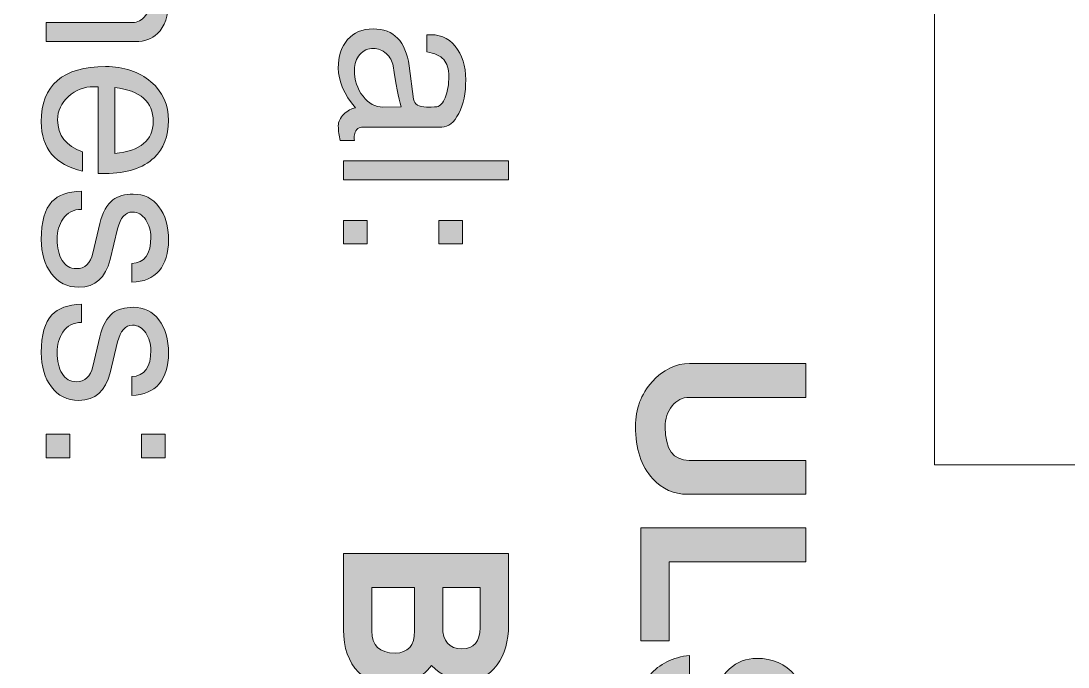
# Model space of a CAD drawing. Header units: inches. Extents: x 0.46 to 6.76, y -2.2 to -0.19.
# Drawn here: x 1.19 to 1.961, y -1.36 to -0.884 of the extents above; entities that cross this region are included whole.
import ezdxf

# ---------------------------------------------------------------- set-up
doc = ezdxf.new("R2010")
doc.units = ezdxf.units.IN
doc.header["$MEASUREMENT"] = 0
doc.layers.add('Layer 1', color=7, linetype='Continuous')

# ---------------------------------------------------------------- blocks, each defined once
blk = doc.blocks.new('block 5')
at = {"layer": 'Layer 1', "true_color": 0xed1f24}
h = blk.add_hatch(color=240, dxfattribs=at)
h.dxf.hatch_style = 2
edge = h.paths.add_edge_path()
edge.add_spline(control_points=[(1.42485, -0.97193), (1.42388, -0.96849), (1.42339, -0.96488), (1.42339, -0.9611), (1.42339, -0.9581), (1.42476, -0.95523), (1.42748, -0.95251), (1.4302, -0.94979), (1.43306, -0.94826), (1.43606, -0.94793), (1.42761, -0.93782), (1.42339, -0.92804), (1.42339, -0.9186), (1.42339, -0.90982), (1.42568, -0.90282), (1.43024, -0.8976), (1.4348, -0.89237), (1.44109, -0.88976), (1.44911, -0.88976), (1.46425, -0.88976), (1.47305, -0.8988), (1.4755, -0.91686), (1.4755, -0.91686), (1.47884, -0.94145), (1.47884, -0.94145), (1.4794, -0.94533), (1.48256, -0.94727), (1.48836, -0.94727), (1.49326, -0.94727), (1.49609, -0.9471), (1.49687, -0.94677), (1.49921, -0.94577), (1.50111, -0.94319), (1.50256, -0.93904), (1.504, -0.93488), (1.50473, -0.93015), (1.50473, -0.92484), (1.50473, -0.9193), (1.50348, -0.91511), (1.50098, -0.91229), (1.49847, -0.90946), (1.49434, -0.90761), (1.48856, -0.90672), (1.48856, -0.90672), (1.48856, -0.8941), (1.48856, -0.8941), (1.49723, -0.89332), (1.50417, -0.8961), (1.50939, -0.90243), (1.51461, -0.90877), (1.51723, -0.91699), (1.51723, -0.9271), (1.51723, -0.93688), (1.5155, -0.94515), (1.51206, -0.95193), (1.50861, -0.95871), (1.50445, -0.9621), (1.49956, -0.9621), (1.49956, -0.9621), (1.4404, -0.9621), (1.4404, -0.9621), (1.43917, -0.9621), (1.43806, -0.96268), (1.43706, -0.96385), (1.43606, -0.96501), (1.43545, -0.96632), (1.43523, -0.96777), (1.43511, -0.96887), (1.43511, -0.97026), (1.43523, -0.97193), (1.43523, -0.97193), (1.42485, -0.97193), (1.42485, -0.97193)], knot_values=[0, 0, 0, 0, 1, 1, 1, 2, 2, 2, 3, 3, 3, 4, 4, 4, 5, 5, 5, 6, 6, 6, 7, 7, 7, 8, 8, 8, 9, 9, 9, 10, 10, 10, 11, 11, 11, 12, 12, 12, 13, 13, 13, 14, 14, 14, 15, 15, 15, 16, 16, 16, 17, 17, 17, 18, 18, 18, 19, 19, 19, 20, 20, 20, 21, 21, 21, 22, 22, 22, 23, 23, 23, 24, 24, 24, 24], degree=3, periodic=1)
edge = h.paths.add_edge_path()
edge.add_spline(control_points=[(1.45616, -0.94727), (1.45616, -0.94727), (1.46973, -0.9471), (1.46973, -0.9471), (1.46783, -0.9404), (1.46587, -0.93035), (1.46386, -0.91695), (1.46319, -0.91343), (1.46146, -0.91041), (1.45867, -0.90788), (1.45588, -0.90536), (1.45275, -0.9041), (1.44929, -0.9041), (1.44527, -0.9041), (1.44192, -0.90558), (1.43924, -0.90855), (1.43656, -0.91151), (1.43523, -0.9153), (1.43523, -0.91992), (1.43523, -0.92738), (1.43734, -0.93384), (1.44159, -0.93928), (1.44583, -0.94472), (1.45069, -0.94737), (1.45616, -0.94727)], knot_values=[0, 0, 0, 0, 1, 1, 1, 2, 2, 2, 3, 3, 3, 4, 4, 4, 5, 5, 5, 6, 6, 6, 7, 7, 7, 8, 8, 8, 8], degree=3, periodic=1)
h = blk.add_hatch(color=240, dxfattribs=at)
h.dxf.hatch_style = 2
h.paths.add_polyline_path([(1.42723, -1.00094), (1.42723, -0.98694), (1.54873, -0.98694), (1.54873, -1.00094)])
h = blk.add_hatch(color=240, dxfattribs=at)
h.dxf.hatch_style = 2
h.paths.add_polyline_path([(1.42723, -1.0481), (1.42723, -1.03076), (1.44456, -1.03076), (1.44456, -1.0481)])
h.paths.add_polyline_path([(1.49739, -1.0481), (1.49739, -1.03076), (1.51472, -1.03076), (1.51472, -1.0481)])
at = {"layer": 'Layer 1', "lineweight": 0}
for points in [[(1.42723, -1.00094), (1.42723, -0.98694), (1.54873, -0.98694), (1.54873, -1.00094), (1.42723, -1.00094)], [(1.42723, -1.0481), (1.42723, -1.03076), (1.44456, -1.03076), (1.44456, -1.0481), (1.42723, -1.0481)], [(1.49739, -1.0481), (1.49739, -1.03076), (1.51472, -1.03076), (1.51472, -1.0481), (1.49739, -1.0481)]]:
    blk.add_lwpolyline(points, dxfattribs=at)
for points, knots in [([(1.42485, -0.97193), (1.42388, -0.96849), (1.42339, -0.96488), (1.42339, -0.9611), (1.42339, -0.9581), (1.42476, -0.95523), (1.42748, -0.95251), (1.4302, -0.94979), (1.43306, -0.94826), (1.43606, -0.94793), (1.42761, -0.93782), (1.42339, -0.92804), (1.42339, -0.9186), (1.42339, -0.90982), (1.42568, -0.90282), (1.43024, -0.8976), (1.4348, -0.89237), (1.44109, -0.88976), (1.44911, -0.88976), (1.46425, -0.88976), (1.47305, -0.8988), (1.4755, -0.91686), (1.4755, -0.91686), (1.47884, -0.94145), (1.47884, -0.94145), (1.4794, -0.94533), (1.48256, -0.94727), (1.48836, -0.94727), (1.49326, -0.94727), (1.49609, -0.9471), (1.49687, -0.94677), (1.49921, -0.94577), (1.50111, -0.94319), (1.50256, -0.93904), (1.504, -0.93488), (1.50473, -0.93015), (1.50473, -0.92484), (1.50473, -0.9193), (1.50348, -0.91511), (1.50098, -0.91229), (1.49847, -0.90946), (1.49434, -0.90761), (1.48856, -0.90672), (1.48856, -0.90672), (1.48856, -0.8941), (1.48856, -0.8941), (1.49723, -0.89332), (1.50417, -0.8961), (1.50939, -0.90243), (1.51461, -0.90877), (1.51723, -0.91699), (1.51723, -0.9271), (1.51723, -0.93688), (1.5155, -0.94515), (1.51206, -0.95193), (1.50861, -0.95871), (1.50445, -0.9621), (1.49956, -0.9621), (1.49956, -0.9621), (1.4404, -0.9621), (1.4404, -0.9621), (1.43917, -0.9621), (1.43806, -0.96268), (1.43706, -0.96385), (1.43606, -0.96501), (1.43545, -0.96632), (1.43523, -0.96777), (1.43511, -0.96887), (1.43511, -0.97026), (1.43523, -0.97193), (1.43523, -0.97193), (1.42485, -0.97193), (1.42485, -0.97193)], [0, 0, 0, 0, 1, 1, 1, 2, 2, 2, 3, 3, 3, 4, 4, 4, 5, 5, 5, 6, 6, 6, 7, 7, 7, 8, 8, 8, 9, 9, 9, 10, 10, 10, 11, 11, 11, 12, 12, 12, 13, 13, 13, 14, 14, 14, 15, 15, 15, 16, 16, 16, 17, 17, 17, 18, 18, 18, 19, 19, 19, 20, 20, 20, 21, 21, 21, 22, 22, 22, 23, 23, 23, 24, 24, 24, 24]), ([(1.45616, -0.94727), (1.45616, -0.94727), (1.46973, -0.9471), (1.46973, -0.9471), (1.46783, -0.9404), (1.46587, -0.93035), (1.46386, -0.91695), (1.46319, -0.91343), (1.46146, -0.91041), (1.45867, -0.90788), (1.45588, -0.90536), (1.45275, -0.9041), (1.44929, -0.9041), (1.44527, -0.9041), (1.44192, -0.90558), (1.43924, -0.90855), (1.43656, -0.91151), (1.43523, -0.9153), (1.43523, -0.91992), (1.43523, -0.92738), (1.43734, -0.93384), (1.44159, -0.93928), (1.44583, -0.94472), (1.45069, -0.94737), (1.45616, -0.94727)], [0, 0, 0, 0, 1, 1, 1, 2, 2, 2, 3, 3, 3, 4, 4, 4, 5, 5, 5, 6, 6, 6, 7, 7, 7, 8, 8, 8, 8])]:
    blk.add_open_spline(points, degree=3, knots=knots, dxfattribs=at)
blk = doc.blocks.new('block 6')
at = {"layer": 'Layer 1', "true_color": 0xed1f24}
h = blk.add_hatch(color=240, dxfattribs=at)
h.dxf.hatch_style = 2
edge = h.paths.add_edge_path()
edge.add_spline(control_points=[(1.4624, -1.3732), (1.45272, -1.3732), (1.44467, -1.36993), (1.43823, -1.36337), (1.43089, -1.35592), (1.42723, -1.34553), (1.42723, -1.3322), (1.42723, -1.3322), (1.42723, -1.27603), (1.42723, -1.27603), (1.42723, -1.27603), (1.54873, -1.27603), (1.54873, -1.27603), (1.54873, -1.27603), (1.54873, -1.3287), (1.54873, -1.3287), (1.54873, -1.34037), (1.54589, -1.35017), (1.54023, -1.35812), (1.53456, -1.36606), (1.52684, -1.37004), (1.51706, -1.37004), (1.50772, -1.37004), (1.49939, -1.3662), (1.49206, -1.35853), (1.48428, -1.36831), (1.47439, -1.3732), (1.4624, -1.3732)], knot_values=[0, 0, 0, 0, 1, 1, 1, 2, 2, 2, 3, 3, 3, 4, 4, 4, 5, 5, 5, 6, 6, 6, 7, 7, 7, 8, 8, 8, 9, 9, 9, 9], degree=3, periodic=1)
edge = h.paths.add_edge_path()
edge.add_spline(control_points=[(1.46522, -1.34937), (1.47478, -1.34937), (1.47956, -1.34393), (1.47956, -1.33303), (1.47956, -1.33303), (1.47956, -1.30104), (1.47956, -1.30104), (1.47956, -1.30104), (1.44806, -1.30104), (1.44806, -1.30104), (1.44806, -1.30104), (1.44806, -1.33303), (1.44806, -1.33303), (1.44806, -1.34393), (1.45378, -1.34937), (1.46522, -1.34937)], knot_values=[0, 0, 0, 0, 1, 1, 1, 2, 2, 2, 3, 3, 3, 4, 4, 4, 5, 5, 5, 5], degree=3, periodic=1)
edge = h.paths.add_edge_path()
edge.add_spline(control_points=[(1.51439, -1.3462), (1.52328, -1.3462), (1.52772, -1.34104), (1.52772, -1.3307), (1.52772, -1.3307), (1.52772, -1.30104), (1.52772, -1.30104), (1.52772, -1.30104), (1.50022, -1.30104), (1.50022, -1.30104), (1.50022, -1.30104), (1.50022, -1.33004), (1.50022, -1.33004), (1.50022, -1.34081), (1.50494, -1.3462), (1.51439, -1.3462)], knot_values=[0, 0, 0, 0, 1, 1, 1, 2, 2, 2, 3, 3, 3, 4, 4, 4, 5, 5, 5, 5], degree=3, periodic=1)
at = {"layer": 'Layer 1', "lineweight": 0}
for points, knots in [([(1.4624, -1.3732), (1.45272, -1.3732), (1.44467, -1.36993), (1.43823, -1.36337), (1.43089, -1.35592), (1.42723, -1.34553), (1.42723, -1.3322), (1.42723, -1.3322), (1.42723, -1.27603), (1.42723, -1.27603), (1.42723, -1.27603), (1.54873, -1.27603), (1.54873, -1.27603), (1.54873, -1.27603), (1.54873, -1.3287), (1.54873, -1.3287), (1.54873, -1.34037), (1.54589, -1.35017), (1.54023, -1.35812), (1.53456, -1.36606), (1.52684, -1.37004), (1.51706, -1.37004), (1.50772, -1.37004), (1.49939, -1.3662), (1.49206, -1.35853), (1.48428, -1.36831), (1.47439, -1.3732), (1.4624, -1.3732)], [0, 0, 0, 0, 1, 1, 1, 2, 2, 2, 3, 3, 3, 4, 4, 4, 5, 5, 5, 6, 6, 6, 7, 7, 7, 8, 8, 8, 9, 9, 9, 9]), ([(1.46522, -1.34937), (1.47478, -1.34937), (1.47956, -1.34393), (1.47956, -1.33303), (1.47956, -1.33303), (1.47956, -1.30104), (1.47956, -1.30104), (1.47956, -1.30104), (1.44806, -1.30104), (1.44806, -1.30104), (1.44806, -1.30104), (1.44806, -1.33303), (1.44806, -1.33303), (1.44806, -1.34393), (1.45378, -1.34937), (1.46522, -1.34937)], [0, 0, 0, 0, 1, 1, 1, 2, 2, 2, 3, 3, 3, 4, 4, 4, 5, 5, 5, 5]), ([(1.51439, -1.3462), (1.52328, -1.3462), (1.52772, -1.34104), (1.52772, -1.3307), (1.52772, -1.3307), (1.52772, -1.30104), (1.52772, -1.30104), (1.52772, -1.30104), (1.50022, -1.30104), (1.50022, -1.30104), (1.50022, -1.30104), (1.50022, -1.33004), (1.50022, -1.33004), (1.50022, -1.34081), (1.50494, -1.3462), (1.51439, -1.3462)], [0, 0, 0, 0, 1, 1, 1, 2, 2, 2, 3, 3, 3, 4, 4, 4, 5, 5, 5, 5])]:
    blk.add_open_spline(points, degree=3, knots=knots, dxfattribs=at)
blk = doc.blocks.new('block 4')
at = {"layer": 'Layer 1'}
for name in ['block 5', 'block 6']:
    blk.add_blockref(name, (0, 0), dxfattribs=at)
blk = doc.blocks.new('block 8')
at = {"layer": 'Layer 1', "true_color": 0xed1f24}
h = blk.add_hatch(color=240, dxfattribs=at)
h.dxf.hatch_style = 2
edge = h.paths.add_edge_path()
edge.add_spline(control_points=[(1.20842, -0.89911), (1.20842, -0.89911), (1.20842, -0.8851), (1.20842, -0.8851), (1.20842, -0.8851), (1.27209, -0.8851), (1.27209, -0.8851), (1.27553, -0.8851), (1.27867, -0.88338), (1.28151, -0.87994), (1.28434, -0.87649), (1.28575, -0.87227), (1.28575, -0.86727), (1.28575, -0.86038), (1.28322, -0.85472), (1.27817, -0.85027), (1.27311, -0.84583), (1.2667, -0.84361), (1.25892, -0.84361), (1.25892, -0.84361), (1.20842, -0.84361), (1.20842, -0.84361), (1.20842, -0.84361), (1.20842, -0.8296), (1.20842, -0.8296), (1.20842, -0.8296), (1.29592, -0.8296), (1.29592, -0.8296), (1.29592, -0.8296), (1.29592, -0.84361), (1.29592, -0.84361), (1.29592, -0.84361), (1.28459, -0.84361), (1.28459, -0.84361), (1.29381, -0.8496), (1.29842, -0.85822), (1.29842, -0.86944), (1.29842, -0.88011), (1.29569, -0.88799), (1.29026, -0.89311), (1.28603, -0.89711), (1.2807, -0.89911), (1.27426, -0.89911), (1.27426, -0.89911), (1.20842, -0.89911), (1.20842, -0.89911)], knot_values=[0, 0, 0, 0, 1, 1, 1, 2, 2, 2, 3, 3, 3, 4, 4, 4, 5, 5, 5, 6, 6, 6, 7, 7, 7, 8, 8, 8, 9, 9, 9, 10, 10, 10, 11, 11, 11, 12, 12, 12, 13, 13, 13, 14, 14, 14, 15, 15, 15, 15], degree=3, periodic=1)
h = blk.add_hatch(color=240, dxfattribs=at)
h.dxf.hatch_style = 2
edge = h.paths.add_edge_path()
edge.add_spline(control_points=[(1.25176, -0.99627), (1.24964, -0.99627), (1.24792, -0.99622), (1.24659, -0.9961), (1.24659, -0.9961), (1.24659, -0.93243), (1.24659, -0.93243), (1.24581, -0.93233), (1.2447, -0.93227), (1.24325, -0.93227), (1.23625, -0.93227), (1.23009, -0.93468), (1.22475, -0.9395), (1.21942, -0.94432), (1.21676, -0.95005), (1.21676, -0.95671), (1.21676, -0.96823), (1.22287, -0.97604), (1.23509, -0.98014), (1.23509, -0.98014), (1.23509, -0.99444), (1.23509, -0.99444), (1.21486, -0.98977), (1.20475, -0.97772), (1.20475, -0.95827), (1.20475, -0.93104), (1.22053, -0.91744), (1.25209, -0.91744), (1.26565, -0.91744), (1.27675, -0.92116), (1.28542, -0.9286), (1.29409, -0.93605), (1.29842, -0.9456), (1.29842, -0.95727), (1.29842, -0.96872), (1.29486, -0.97782), (1.28775, -0.98461), (1.27964, -0.99227), (1.26765, -0.99616), (1.25176, -0.99627)], knot_values=[0, 0, 0, 0, 1, 1, 1, 2, 2, 2, 3, 3, 3, 4, 4, 4, 5, 5, 5, 6, 6, 6, 7, 7, 7, 8, 8, 8, 9, 9, 9, 10, 10, 10, 11, 11, 11, 12, 12, 12, 13, 13, 13, 13], degree=3, periodic=1)
edge = h.paths.add_edge_path()
edge.add_spline(control_points=[(1.25892, -0.98144), (1.2777, -0.97965), (1.28709, -0.97179), (1.28709, -0.95786), (1.28709, -0.94336), (1.2777, -0.93505), (1.25892, -0.93294), (1.25892, -0.93294), (1.25892, -0.98144), (1.25892, -0.98144)], knot_values=[0, 0, 0, 0, 1, 1, 1, 2, 2, 2, 3, 3, 3, 3], degree=3, periodic=1)
h = blk.add_hatch(color=240, dxfattribs=at)
h.dxf.hatch_style = 2
edge = h.paths.add_edge_path()
edge.add_spline(control_points=[(1.23242, -1.07994), (1.22386, -1.07994), (1.21712, -1.07663), (1.21217, -1.07002), (1.20723, -1.06341), (1.20475, -1.05499), (1.20475, -1.04477), (1.20475, -1.03177), (1.20736, -1.02249), (1.21259, -1.01693), (1.21703, -1.01216), (1.22426, -1.00954), (1.23425, -1.0091), (1.23425, -1.0091), (1.23425, -1.0226), (1.23425, -1.0226), (1.22837, -1.0226), (1.22381, -1.02499), (1.22059, -1.02977), (1.21781, -1.03388), (1.21642, -1.03883), (1.21642, -1.0446), (1.21642, -1.05094), (1.21762, -1.05613), (1.22001, -1.06019), (1.22241, -1.06424), (1.22595, -1.06627), (1.23062, -1.06627), (1.23686, -1.06627), (1.24087, -1.06249), (1.24266, -1.05495), (1.24266, -1.05495), (1.24779, -1.03311), (1.24779, -1.03311), (1.24978, -1.02488), (1.253, -1.01905), (1.25745, -1.0156), (1.26111, -1.01282), (1.26611, -1.01143), (1.27243, -1.01143), (1.28032, -1.01143), (1.28662, -1.01452), (1.29134, -1.02068), (1.29606, -1.02686), (1.29842, -1.03505), (1.29842, -1.04527), (1.29842, -1.05482), (1.29612, -1.06232), (1.2915, -1.06777), (1.28689, -1.07321), (1.2802, -1.07604), (1.27142, -1.07627), (1.27142, -1.07627), (1.27142, -1.06243), (1.27142, -1.06243), (1.28075, -1.0621), (1.28542, -1.0556), (1.28542, -1.04293), (1.28542, -1.03827), (1.28415, -1.03404), (1.28159, -1.03027), (1.27903, -1.02649), (1.27581, -1.0246), (1.27192, -1.0246), (1.26659, -1.0246), (1.26292, -1.02871), (1.26092, -1.03693), (1.26092, -1.03693), (1.25542, -1.0596), (1.25542, -1.0596), (1.25209, -1.07315), (1.24442, -1.07994), (1.23242, -1.07994)], knot_values=[0, 0, 0, 0, 1, 1, 1, 2, 2, 2, 3, 3, 3, 4, 4, 4, 5, 5, 5, 6, 6, 6, 7, 7, 7, 8, 8, 8, 9, 9, 9, 10, 10, 10, 11, 11, 11, 12, 12, 12, 13, 13, 13, 14, 14, 14, 15, 15, 15, 16, 16, 16, 17, 17, 17, 18, 18, 18, 19, 19, 19, 20, 20, 20, 21, 21, 21, 22, 22, 22, 23, 23, 23, 24, 24, 24, 24], degree=3, periodic=1)
h = blk.add_hatch(color=240, dxfattribs=at)
h.dxf.hatch_style = 2
edge = h.paths.add_edge_path()
edge.add_spline(control_points=[(1.23242, -1.16327), (1.22386, -1.16327), (1.21712, -1.15996), (1.21217, -1.15335), (1.20723, -1.14674), (1.20475, -1.13833), (1.20475, -1.1281), (1.20475, -1.1151), (1.20736, -1.10582), (1.21259, -1.10027), (1.21703, -1.09549), (1.22426, -1.09288), (1.23425, -1.09243), (1.23425, -1.09243), (1.23425, -1.10594), (1.23425, -1.10594), (1.22837, -1.10594), (1.22381, -1.10832), (1.22059, -1.1131), (1.21781, -1.11721), (1.21642, -1.12216), (1.21642, -1.12794), (1.21642, -1.13427), (1.21762, -1.13946), (1.22001, -1.14352), (1.22241, -1.14758), (1.22595, -1.1496), (1.23062, -1.1496), (1.23686, -1.1496), (1.24087, -1.14583), (1.24266, -1.13829), (1.24266, -1.13829), (1.24779, -1.11644), (1.24779, -1.11644), (1.24978, -1.10822), (1.253, -1.10238), (1.25745, -1.09894), (1.26111, -1.09616), (1.26611, -1.09477), (1.27243, -1.09477), (1.28032, -1.09477), (1.28662, -1.09785), (1.29134, -1.10402), (1.29606, -1.11019), (1.29842, -1.11838), (1.29842, -1.1286), (1.29842, -1.13816), (1.29612, -1.14566), (1.2915, -1.1511), (1.28689, -1.15654), (1.2802, -1.15938), (1.27142, -1.1596), (1.27142, -1.1596), (1.27142, -1.14577), (1.27142, -1.14577), (1.28075, -1.14543), (1.28542, -1.13894), (1.28542, -1.12627), (1.28542, -1.1216), (1.28415, -1.11738), (1.28159, -1.1136), (1.27903, -1.10982), (1.27581, -1.10794), (1.27192, -1.10794), (1.26659, -1.10794), (1.26292, -1.11205), (1.26092, -1.12027), (1.26092, -1.12027), (1.25542, -1.14294), (1.25542, -1.14294), (1.25209, -1.15649), (1.24442, -1.16327), (1.23242, -1.16327)], knot_values=[0, 0, 0, 0, 1, 1, 1, 2, 2, 2, 3, 3, 3, 4, 4, 4, 5, 5, 5, 6, 6, 6, 7, 7, 7, 8, 8, 8, 9, 9, 9, 10, 10, 10, 11, 11, 11, 12, 12, 12, 13, 13, 13, 14, 14, 14, 15, 15, 15, 16, 16, 16, 17, 17, 17, 18, 18, 18, 19, 19, 19, 20, 20, 20, 21, 21, 21, 22, 22, 22, 23, 23, 23, 24, 24, 24, 24], degree=3, periodic=1)
h = blk.add_hatch(color=240, dxfattribs=at)
h.dxf.hatch_style = 2
h.paths.add_polyline_path([(1.20842, -1.2056), (1.20842, -1.18827), (1.22576, -1.18827), (1.22576, -1.2056)])
h.paths.add_polyline_path([(1.27858, -1.2056), (1.27858, -1.18827), (1.29592, -1.18827), (1.29592, -1.2056)])
at = {"layer": 'Layer 1', "lineweight": 0}
for points in [[(1.20842, -1.2056), (1.20842, -1.18827), (1.22576, -1.18827), (1.22576, -1.2056), (1.20842, -1.2056)], [(1.27858, -1.2056), (1.27858, -1.18827), (1.29592, -1.18827), (1.29592, -1.2056), (1.27858, -1.2056)]]:
    blk.add_lwpolyline(points, dxfattribs=at)
for points, knots in [([(1.20842, -0.89911), (1.20842, -0.89911), (1.20842, -0.8851), (1.20842, -0.8851), (1.20842, -0.8851), (1.27209, -0.8851), (1.27209, -0.8851), (1.27553, -0.8851), (1.27867, -0.88338), (1.28151, -0.87994), (1.28434, -0.87649), (1.28575, -0.87227), (1.28575, -0.86727), (1.28575, -0.86038), (1.28322, -0.85472), (1.27817, -0.85027), (1.27311, -0.84583), (1.2667, -0.84361), (1.25892, -0.84361), (1.25892, -0.84361), (1.20842, -0.84361), (1.20842, -0.84361), (1.20842, -0.84361), (1.20842, -0.8296), (1.20842, -0.8296), (1.20842, -0.8296), (1.29592, -0.8296), (1.29592, -0.8296), (1.29592, -0.8296), (1.29592, -0.84361), (1.29592, -0.84361), (1.29592, -0.84361), (1.28459, -0.84361), (1.28459, -0.84361), (1.29381, -0.8496), (1.29842, -0.85822), (1.29842, -0.86944), (1.29842, -0.88011), (1.29569, -0.88799), (1.29026, -0.89311), (1.28603, -0.89711), (1.2807, -0.89911), (1.27426, -0.89911), (1.27426, -0.89911), (1.20842, -0.89911), (1.20842, -0.89911)], [0, 0, 0, 0, 1, 1, 1, 2, 2, 2, 3, 3, 3, 4, 4, 4, 5, 5, 5, 6, 6, 6, 7, 7, 7, 8, 8, 8, 9, 9, 9, 10, 10, 10, 11, 11, 11, 12, 12, 12, 13, 13, 13, 14, 14, 14, 15, 15, 15, 15]), ([(1.25176, -0.99627), (1.24964, -0.99627), (1.24792, -0.99622), (1.24659, -0.9961), (1.24659, -0.9961), (1.24659, -0.93243), (1.24659, -0.93243), (1.24581, -0.93233), (1.2447, -0.93227), (1.24325, -0.93227), (1.23625, -0.93227), (1.23009, -0.93468), (1.22475, -0.9395), (1.21942, -0.94432), (1.21676, -0.95005), (1.21676, -0.95671), (1.21676, -0.96823), (1.22287, -0.97604), (1.23509, -0.98014), (1.23509, -0.98014), (1.23509, -0.99444), (1.23509, -0.99444), (1.21486, -0.98977), (1.20475, -0.97772), (1.20475, -0.95827), (1.20475, -0.93104), (1.22053, -0.91744), (1.25209, -0.91744), (1.26565, -0.91744), (1.27675, -0.92116), (1.28542, -0.9286), (1.29409, -0.93605), (1.29842, -0.9456), (1.29842, -0.95727), (1.29842, -0.96872), (1.29486, -0.97782), (1.28775, -0.98461), (1.27964, -0.99227), (1.26765, -0.99616), (1.25176, -0.99627)], [0, 0, 0, 0, 1, 1, 1, 2, 2, 2, 3, 3, 3, 4, 4, 4, 5, 5, 5, 6, 6, 6, 7, 7, 7, 8, 8, 8, 9, 9, 9, 10, 10, 10, 11, 11, 11, 12, 12, 12, 13, 13, 13, 13]), ([(1.25892, -0.98144), (1.2777, -0.97965), (1.28709, -0.97179), (1.28709, -0.95786), (1.28709, -0.94336), (1.2777, -0.93505), (1.25892, -0.93294), (1.25892, -0.93294), (1.25892, -0.98144), (1.25892, -0.98144)], [0, 0, 0, 0, 1, 1, 1, 2, 2, 2, 3, 3, 3, 3]), ([(1.23242, -1.07994), (1.22386, -1.07994), (1.21712, -1.07663), (1.21217, -1.07002), (1.20723, -1.06341), (1.20475, -1.05499), (1.20475, -1.04477), (1.20475, -1.03177), (1.20736, -1.02249), (1.21259, -1.01693), (1.21703, -1.01216), (1.22426, -1.00954), (1.23425, -1.0091), (1.23425, -1.0091), (1.23425, -1.0226), (1.23425, -1.0226), (1.22837, -1.0226), (1.22381, -1.02499), (1.22059, -1.02977), (1.21781, -1.03388), (1.21642, -1.03883), (1.21642, -1.0446), (1.21642, -1.05094), (1.21762, -1.05613), (1.22001, -1.06019), (1.22241, -1.06424), (1.22595, -1.06627), (1.23062, -1.06627), (1.23686, -1.06627), (1.24087, -1.06249), (1.24266, -1.05495), (1.24266, -1.05495), (1.24779, -1.03311), (1.24779, -1.03311), (1.24978, -1.02488), (1.253, -1.01905), (1.25745, -1.0156), (1.26111, -1.01282), (1.26611, -1.01143), (1.27243, -1.01143), (1.28032, -1.01143), (1.28662, -1.01452), (1.29134, -1.02068), (1.29606, -1.02686), (1.29842, -1.03505), (1.29842, -1.04527), (1.29842, -1.05482), (1.29612, -1.06232), (1.2915, -1.06777), (1.28689, -1.07321), (1.2802, -1.07604), (1.27142, -1.07627), (1.27142, -1.07627), (1.27142, -1.06243), (1.27142, -1.06243), (1.28075, -1.0621), (1.28542, -1.0556), (1.28542, -1.04293), (1.28542, -1.03827), (1.28415, -1.03404), (1.28159, -1.03027), (1.27903, -1.02649), (1.27581, -1.0246), (1.27192, -1.0246), (1.26659, -1.0246), (1.26292, -1.02871), (1.26092, -1.03693), (1.26092, -1.03693), (1.25542, -1.0596), (1.25542, -1.0596), (1.25209, -1.07315), (1.24442, -1.07994), (1.23242, -1.07994)], [0, 0, 0, 0, 1, 1, 1, 2, 2, 2, 3, 3, 3, 4, 4, 4, 5, 5, 5, 6, 6, 6, 7, 7, 7, 8, 8, 8, 9, 9, 9, 10, 10, 10, 11, 11, 11, 12, 12, 12, 13, 13, 13, 14, 14, 14, 15, 15, 15, 16, 16, 16, 17, 17, 17, 18, 18, 18, 19, 19, 19, 20, 20, 20, 21, 21, 21, 22, 22, 22, 23, 23, 23, 24, 24, 24, 24]), ([(1.23242, -1.16327), (1.22386, -1.16327), (1.21712, -1.15996), (1.21217, -1.15335), (1.20723, -1.14674), (1.20475, -1.13833), (1.20475, -1.1281), (1.20475, -1.1151), (1.20736, -1.10582), (1.21259, -1.10027), (1.21703, -1.09549), (1.22426, -1.09288), (1.23425, -1.09243), (1.23425, -1.09243), (1.23425, -1.10594), (1.23425, -1.10594), (1.22837, -1.10594), (1.22381, -1.10832), (1.22059, -1.1131), (1.21781, -1.11721), (1.21642, -1.12216), (1.21642, -1.12794), (1.21642, -1.13427), (1.21762, -1.13946), (1.22001, -1.14352), (1.22241, -1.14758), (1.22595, -1.1496), (1.23062, -1.1496), (1.23686, -1.1496), (1.24087, -1.14583), (1.24266, -1.13829), (1.24266, -1.13829), (1.24779, -1.11644), (1.24779, -1.11644), (1.24978, -1.10822), (1.253, -1.10238), (1.25745, -1.09894), (1.26111, -1.09616), (1.26611, -1.09477), (1.27243, -1.09477), (1.28032, -1.09477), (1.28662, -1.09785), (1.29134, -1.10402), (1.29606, -1.11019), (1.29842, -1.11838), (1.29842, -1.1286), (1.29842, -1.13816), (1.29612, -1.14566), (1.2915, -1.1511), (1.28689, -1.15654), (1.2802, -1.15938), (1.27142, -1.1596), (1.27142, -1.1596), (1.27142, -1.14577), (1.27142, -1.14577), (1.28075, -1.14543), (1.28542, -1.13894), (1.28542, -1.12627), (1.28542, -1.1216), (1.28415, -1.11738), (1.28159, -1.1136), (1.27903, -1.10982), (1.27581, -1.10794), (1.27192, -1.10794), (1.26659, -1.10794), (1.26292, -1.11205), (1.26092, -1.12027), (1.26092, -1.12027), (1.25542, -1.14294), (1.25542, -1.14294), (1.25209, -1.15649), (1.24442, -1.16327), (1.23242, -1.16327)], [0, 0, 0, 0, 1, 1, 1, 2, 2, 2, 3, 3, 3, 4, 4, 4, 5, 5, 5, 6, 6, 6, 7, 7, 7, 8, 8, 8, 9, 9, 9, 10, 10, 10, 11, 11, 11, 12, 12, 12, 13, 13, 13, 14, 14, 14, 15, 15, 15, 16, 16, 16, 17, 17, 17, 18, 18, 18, 19, 19, 19, 20, 20, 20, 21, 21, 21, 22, 22, 22, 23, 23, 23, 24, 24, 24, 24])]:
    blk.add_open_spline(points, degree=3, knots=knots, dxfattribs=at)
blk = doc.blocks.new('block 7')
at = {"layer": 'Layer 1'}
blk.add_blockref('block 8', (0, 0), dxfattribs=at)
blk = doc.blocks.new('block 12')
at = {"layer": 'Layer 1', "true_color": 0xed1f24}
h = blk.add_hatch(color=240, dxfattribs=at)
h.dxf.hatch_style = 2
edge = h.paths.add_edge_path()
edge.add_spline(control_points=[(1.68037, -1.23248), (1.67047, -1.23248), (1.66197, -1.22864), (1.65487, -1.22098), (1.64642, -1.21176), (1.6422, -1.19892), (1.6422, -1.18248), (1.6422, -1.16959), (1.64625, -1.15865), (1.65436, -1.14964), (1.66248, -1.14065), (1.6717, -1.13615), (1.68203, -1.13615), (1.68203, -1.13615), (1.76753, -1.13615), (1.76753, -1.13615), (1.76753, -1.13615), (1.76753, -1.16115), (1.76753, -1.16115), (1.76753, -1.16115), (1.68169, -1.16115), (1.68169, -1.16115), (1.6767, -1.16115), (1.6725, -1.16323), (1.66911, -1.1674), (1.66572, -1.17156), (1.66403, -1.17676), (1.66403, -1.18298), (1.66403, -1.19931), (1.66992, -1.20748), (1.68169, -1.20748), (1.68169, -1.20748), (1.76753, -1.20748), (1.76753, -1.20748), (1.76753, -1.20748), (1.76753, -1.23248), (1.76753, -1.23248), (1.76753, -1.23248), (1.68037, -1.23248), (1.68037, -1.23248)], knot_values=[0, 0, 0, 0, 1, 1, 1, 2, 2, 2, 3, 3, 3, 4, 4, 4, 5, 5, 5, 6, 6, 6, 7, 7, 7, 8, 8, 8, 9, 9, 9, 10, 10, 10, 11, 11, 11, 12, 12, 12, 13, 13, 13, 13], degree=3, periodic=1)
h = blk.add_hatch(color=240, dxfattribs=at)
h.dxf.hatch_style = 2
h.paths.add_polyline_path([(1.64603, -1.34032), (1.64603, -1.25715), (1.76753, -1.25715), (1.76753, -1.28215), (1.66686, -1.28215), (1.66686, -1.34032)])
h = blk.add_hatch(color=240, dxfattribs=at)
h.dxf.hatch_style = 2
edge = h.paths.add_edge_path()
edge.add_spline(control_points=[(1.68186, -1.45131), (1.6692, -1.45131), (1.65942, -1.44683), (1.65253, -1.43789), (1.64564, -1.42895), (1.6422, -1.41642), (1.6422, -1.40031), (1.6422, -1.38575), (1.6457, -1.37425), (1.6527, -1.36581), (1.6597, -1.35736), (1.66947, -1.35248), (1.68203, -1.35114), (1.68203, -1.35114), (1.68203, -1.37536), (1.68203, -1.37536), (1.66892, -1.37714), (1.66236, -1.38622), (1.66236, -1.40259), (1.66236, -1.41016), (1.66378, -1.4162), (1.66662, -1.42071), (1.66946, -1.42522), (1.67333, -1.42748), (1.67822, -1.42748), (1.68724, -1.42748), (1.6928, -1.42181), (1.69492, -1.41049), (1.69492, -1.41049), (1.70058, -1.38082), (1.70058, -1.38082), (1.70213, -1.3727), (1.70574, -1.36609), (1.7114, -1.36098), (1.71706, -1.35586), (1.72373, -1.35331), (1.73138, -1.35331), (1.74327, -1.35331), (1.7526, -1.35739), (1.75937, -1.36556), (1.76614, -1.37373), (1.76953, -1.38491), (1.76953, -1.39914), (1.76953, -1.41448), (1.76614, -1.42639), (1.75937, -1.43489), (1.75258, -1.44339), (1.74297, -1.44758), (1.73053, -1.44748), (1.73053, -1.44748), (1.73053, -1.42414), (1.73053, -1.42414), (1.73642, -1.42381), (1.74108, -1.42128), (1.74453, -1.41656), (1.74797, -1.41184), (1.74969, -1.40569), (1.74969, -1.39814), (1.74969, -1.38392), (1.74447, -1.37681), (1.73403, -1.37681), (1.72725, -1.37681), (1.72287, -1.38164), (1.72087, -1.39131), (1.72087, -1.39131), (1.71553, -1.41698), (1.71553, -1.41698), (1.71309, -1.42864), (1.70975, -1.43698), (1.70553, -1.44198), (1.7002, -1.44819), (1.69231, -1.45131), (1.68186, -1.45131)], knot_values=[0, 0, 0, 0, 1, 1, 1, 2, 2, 2, 3, 3, 3, 4, 4, 4, 5, 5, 5, 6, 6, 6, 7, 7, 7, 8, 8, 8, 9, 9, 9, 10, 10, 10, 11, 11, 11, 12, 12, 12, 13, 13, 13, 14, 14, 14, 15, 15, 15, 16, 16, 16, 17, 17, 17, 18, 18, 18, 19, 19, 19, 20, 20, 20, 21, 21, 21, 22, 22, 22, 23, 23, 23, 24, 24, 24, 24], degree=3, periodic=1)
at = {"layer": 'Layer 1', "lineweight": 0}
blk.add_lwpolyline([(1.64603, -1.34032), (1.64603, -1.25715), (1.76753, -1.25715), (1.76753, -1.28215), (1.66686, -1.28215), (1.66686, -1.34032), (1.64603, -1.34032)], dxfattribs=at)
for points, knots in [([(1.68037, -1.23248), (1.67047, -1.23248), (1.66197, -1.22864), (1.65487, -1.22098), (1.64642, -1.21176), (1.6422, -1.19892), (1.6422, -1.18248), (1.6422, -1.16959), (1.64625, -1.15865), (1.65436, -1.14964), (1.66248, -1.14065), (1.6717, -1.13615), (1.68203, -1.13615), (1.68203, -1.13615), (1.76753, -1.13615), (1.76753, -1.13615), (1.76753, -1.13615), (1.76753, -1.16115), (1.76753, -1.16115), (1.76753, -1.16115), (1.68169, -1.16115), (1.68169, -1.16115), (1.6767, -1.16115), (1.6725, -1.16323), (1.66911, -1.1674), (1.66572, -1.17156), (1.66403, -1.17676), (1.66403, -1.18298), (1.66403, -1.19931), (1.66992, -1.20748), (1.68169, -1.20748), (1.68169, -1.20748), (1.76753, -1.20748), (1.76753, -1.20748), (1.76753, -1.20748), (1.76753, -1.23248), (1.76753, -1.23248), (1.76753, -1.23248), (1.68037, -1.23248), (1.68037, -1.23248)], [0, 0, 0, 0, 1, 1, 1, 2, 2, 2, 3, 3, 3, 4, 4, 4, 5, 5, 5, 6, 6, 6, 7, 7, 7, 8, 8, 8, 9, 9, 9, 10, 10, 10, 11, 11, 11, 12, 12, 12, 13, 13, 13, 13]), ([(1.68186, -1.45131), (1.6692, -1.45131), (1.65942, -1.44683), (1.65253, -1.43789), (1.64564, -1.42895), (1.6422, -1.41642), (1.6422, -1.40031), (1.6422, -1.38575), (1.6457, -1.37425), (1.6527, -1.36581), (1.6597, -1.35736), (1.66947, -1.35248), (1.68203, -1.35114), (1.68203, -1.35114), (1.68203, -1.37536), (1.68203, -1.37536), (1.66892, -1.37714), (1.66236, -1.38622), (1.66236, -1.40259), (1.66236, -1.41016), (1.66378, -1.4162), (1.66662, -1.42071), (1.66946, -1.42522), (1.67333, -1.42748), (1.67822, -1.42748), (1.68724, -1.42748), (1.6928, -1.42181), (1.69492, -1.41049), (1.69492, -1.41049), (1.70058, -1.38082), (1.70058, -1.38082), (1.70213, -1.3727), (1.70574, -1.36609), (1.7114, -1.36098), (1.71706, -1.35586), (1.72373, -1.35331), (1.73138, -1.35331), (1.74327, -1.35331), (1.7526, -1.35739), (1.75937, -1.36556), (1.76614, -1.37373), (1.76953, -1.38491), (1.76953, -1.39914), (1.76953, -1.41448), (1.76614, -1.42639), (1.75937, -1.43489), (1.75258, -1.44339), (1.74297, -1.44758), (1.73053, -1.44748), (1.73053, -1.44748), (1.73053, -1.42414), (1.73053, -1.42414), (1.73642, -1.42381), (1.74108, -1.42128), (1.74453, -1.41656), (1.74797, -1.41184), (1.74969, -1.40569), (1.74969, -1.39814), (1.74969, -1.38392), (1.74447, -1.37681), (1.73403, -1.37681), (1.72725, -1.37681), (1.72287, -1.38164), (1.72087, -1.39131), (1.72087, -1.39131), (1.71553, -1.41698), (1.71553, -1.41698), (1.71309, -1.42864), (1.70975, -1.43698), (1.70553, -1.44198), (1.7002, -1.44819), (1.69231, -1.45131), (1.68186, -1.45131)], [0, 0, 0, 0, 1, 1, 1, 2, 2, 2, 3, 3, 3, 4, 4, 4, 5, 5, 5, 6, 6, 6, 7, 7, 7, 8, 8, 8, 9, 9, 9, 10, 10, 10, 11, 11, 11, 12, 12, 12, 13, 13, 13, 14, 14, 14, 15, 15, 15, 16, 16, 16, 17, 17, 17, 18, 18, 18, 19, 19, 19, 20, 20, 20, 21, 21, 21, 22, 22, 22, 23, 23, 23, 24, 24, 24, 24])]:
    blk.add_open_spline(points, degree=3, knots=knots, dxfattribs=at)
blk = doc.blocks.new('block 10')
at = {"layer": 'Layer 1'}
blk.add_blockref('block 12', (0, 0), dxfattribs=at)
blk = doc.blocks.new('block 3')
at = {"layer": 'Layer 1'}
for name in ['block 7', 'block 4', 'block 10']:
    blk.add_blockref(name, (0, 0), dxfattribs=at)

msp = doc.modelspace()

# ---------------------------------------------------------------- linework, layer by layer
at = {"layer": 'Layer 1', "color": 7, "lineweight": 5, "true_color": 0xffffff}
msp.add_lwpolyline([(2.05903, -0.20231), (2.05903, -1.21071), (1.86222, -1.21071), (1.86222, -0.20231), (0.46062, -0.20231), (0.46062, -2.20231), (3.46062, -2.20231), (3.46062, -0.20231), (2.05903, -0.20231)], dxfattribs=at)

# ---------------------------------------------------------------- block references
at = {"layer": 'Layer 1'}
msp.add_blockref('block 3', (0, 0), dxfattribs=at)

doc.saveas('drawing.dxf')
